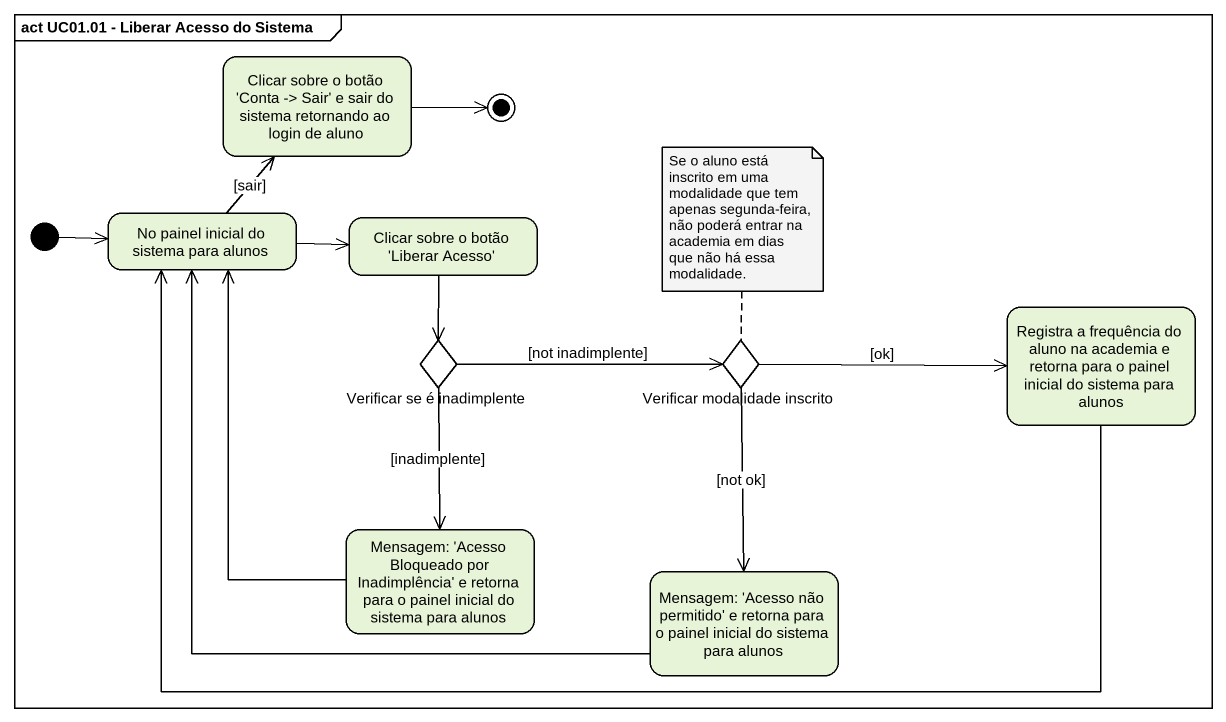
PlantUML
@startuml
mainframe act UC01.01 - Liberar Acesso do Sistema
hide empty description
state "Clicar sobre o botão 'Conta -> Sair' e sair do sistema retornando ao login de aluno" as Clicar_sobre_o_botão_Conta
state "No painel inicial do sistema para alunos" as No_painel_inicial_do
state "Clicar sobre o botão 'Liberar Acesso'" as Clicar_sobre_o_botão
state "Registra a frequência do aluno na academia e retorna para o painel inicial do sistema para alunos" as Registra_a_frequência_do
state "Verificar se é inadimplente" as Verificar_se_é_inadimplente <<choice>>
state "Verificar modalidade inscrito" as Verificar_modalidade <<choice>>
state "Mensagem: 'Acesso Bloqueado por Inadimplência' e retorna para o painel inicial do sistema para alunos" as Mensagem_Acesso_Bloqueado
state "Mensagem: 'Acesso não permitido' e retorna para o painel inicial do sistema para alunos" as Mensagem_Acesso_não
[*] -right-> No_painel_inicial_do
No_painel_inicial_do -up-> Clicar_sobre_o_botão_Conta : [sair]
No_painel_inicial_do -right-> Clicar_sobre_o_botão
Clicar_sobre_o_botão --> Verificar_se_é_inadimplente
Registra_a_frequência_do -left-> No_painel_inicial_do
Verificar_se_é_inadimplente -right-> Verificar_modalidade : [not inadimplente]
Verificar_se_é_inadimplente --> Mensagem_Acesso_Bloqueado : [inadimplente]
Verificar_modalidade -right-> Registra_a_frequência_do : [ok]
Verificar_modalidade --> Mensagem_Acesso_não : [not ok]
Mensagem_Acesso_Bloqueado -up-> No_painel_inicial_do
Mensagem_Acesso_não -up-> No_painel_inicial_do
Clicar_sobre_o_botão_Conta -right-> [*]
note top of Verificar_modalidade : Se o aluno está inscrito em uma modalidade que tem apenas segunda-feira, não poderá entrar na academia em dias que não há essa modalidade.
@enduml
